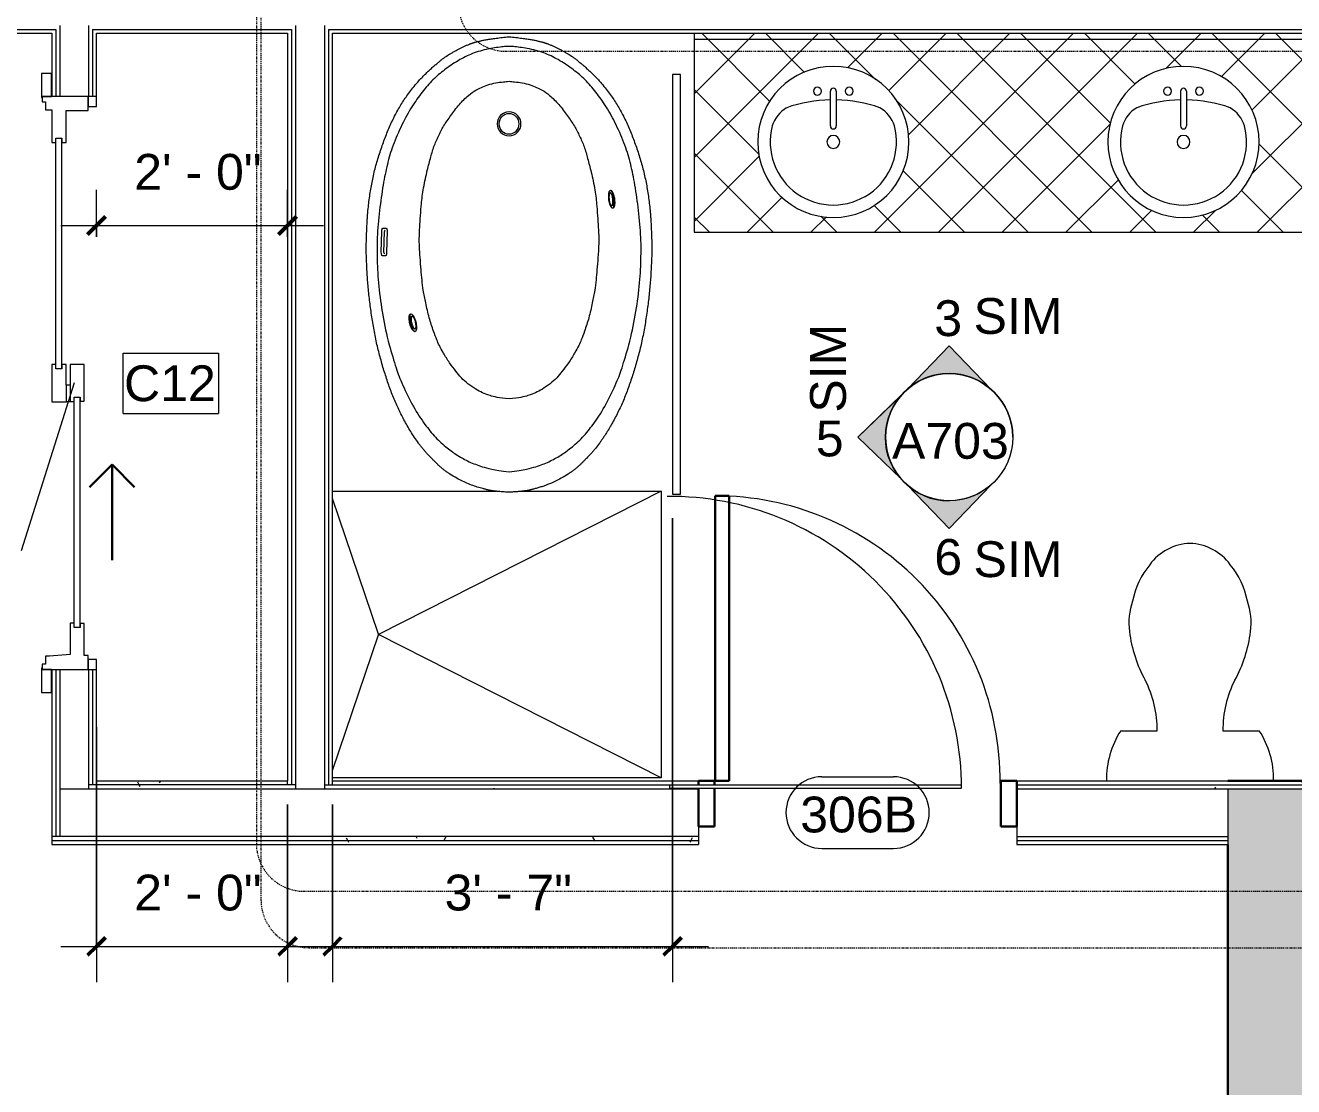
# Model space of a CAD drawing. Header units: inches. Extents: x -1176 to 1474, y -2632 to 978.
# Drawn here: x -168.4 to -9, y 217.8 to 351.2 of the extents above; entities that cross this region are included whole.
import ezdxf

# ---------------------------------------------------------------- set-up
doc = ezdxf.new("R2010")
doc.units = ezdxf.units.IN
doc.header["$MEASUREMENT"] = 0
doc.linetypes.add('Dash Dot 3_16_', pattern=[0.3125, 0.1875, -0.0625, 0, -0.0625])
for name, color, linetype, lineweight in [('A-ANNO-DIMS', 211, 'Continuous', 9), ('A-ANNO-DIMS-48', 211, 'Continuous', 9), ('A-ANNO-KEYN', 231, 'Continuous', 9), ('A-ANNO-SYMB', 150, 'Continuous', 9), ('A-DETL-GENF', 92, 'Continuous', 9), ('A-DOOR', 31, 'Continuous', 18), ('A-DOOR-FRAM', 31, 'Continuous', 30), ('A-DOOR-GLAZ', 31, 'Continuous', 9), ('A-DOOR-IDEN', 31, 'Continuous', 9), ('A-DOOR-OPNG', 31, 'Continuous', 30), ('A-GLAZ-CURT', 52, 'Continuous', 9), ('A-WALL', 113, 'Continuous', 18), ('A-WALL-PATT', 111, 'Continuous', 18), ('G-ANNO-SYMB', 111, 'Continuous', 9), ('I-WALL', 2, 'Continuous', 18), ('P-SANR-FIXT', 6, 'Continuous', 9), ('Q-CASE', 31, 'Continuous', 9)]:
    doc.layers.add(name, color=color, linetype=linetype, lineweight=lineweight)
doc.styles.add('Arial', font='arial.ttf', dxfattribs={"height": 4.5})
doc.styles.add('Swis721 Lt BT', font='swissl.ttf', dxfattribs={"height": 4.5})
doc.dimstyles.new('OTJ_-_3_32__Linear__1_2__Tolerance', dxfattribs={"dimscale": 12, "dimtxt": 4.748918, "dimasz": 0.1875, "dimexe": 0.375, "dimexo": 0.25, "dimgap": 0.25, "dimtad": 1, "dimdec": 1, "dimrnd": 0.5, "dimzin": 3, "dimdsep": 46, "dimlunit": 4, "dimtxsty": 'Swis721 Lt BT', "dimblk1": 'OBLIQUE', "dimblk2": 'OBLIQUE', "dimsah": 1, "dimcen": 0.09, "dimdle": 0.375, "dimazin": 0, "dimtfac": 1, "dimtdec": 4, "dimtix": 1, "dimtmove": 0, "dimatfit": 3, "dimfxl": 1, "dimtvp": 1, "dimfrac": 2, "dimtolj": 1, "dimtzin": 0, "dimarcsym": 2})
pattern_1 = [(0, (0, 0), (15.36, 3.84), [0.634, -10.886, 0.634, -10.886, -61.44]), (0, (0, 0), (15.36, 3.84), [-23.04, 0.634, -22.406, 0.634, -10.886, -26.88]), (0, (0, 0), (15.36, 3.84), [-57.6, 0.634, -7.046, 0.634, -18.566]), (120, (5.76, 1.92), (-11.005538, 11.38215), [0.634, -10.886, 0.634, -10.886, -61.44]), (120, (5.76, 1.92), (-11.005538, 11.38215), [-23.04, 0.634, -22.406, 0.634, -10.886, -26.88]), (120, (5.76, 1.92), (-11.005538, 11.38215), [-57.6, 0.634, -7.046, 0.634, -18.566]), (240, (7.68, 9.6), (-4.354462, -15.22215), [0.634, -10.886, 0.634, -10.886, -61.44]), (240, (7.68, 9.6), (-4.354462, -15.22215), [-23.04, 0.634, -22.406, 0.634, -10.886, -26.88]), (240, (7.68, 9.6), (-4.354462, -15.22215), [-57.6, 0.634, -7.046, 0.634, -18.566])]

# ---------------------------------------------------------------- blocks, each defined once
blk = doc.blocks.new('Door-Sliding-JELD-WEN-2_Panel-Stationary_Active-Wide_Stile-EpicVue - D6 6_ X 8_-8222146-3rd Floor Construction')
at = {"layer": 'A-DETL-GENF'}
for p, q in [((-35.86, 4.12), (-38.91, 4.12)), ((-38.91, 4.12), (-38.91, 2.86)), ((-36, 2.86), (-36, 4.04)), ((-36, 4.04), (-35.86, 4.04)), ((-35.34, 4.01), (-36, 4.01)), ((-36, 4.01), (-36, -1.74)), ((-35.86, 4.04), (-35.86, 4.12)), ((-35.34, 3.61), (-35.34, 4.01)), ((-34.34, 3.61), (-35.34, 3.61)), ((-34.34, 3.12), (-34.34, 3.61)), ((35.34, 3.61), (34.33, 3.61)), ((34.33, 3.61), (34.33, 2.8)), ((36, 4.01), (35.34, 4.01)), ((35.34, 4.01), (35.34, 3.61)), ((35.86, 4.12), (35.86, 4.04)), ((38.91, 4.12), (35.86, 4.12)), ((35.86, 4.04), (36, 4.04)), ((36, 4.04), (36, 2.86)), ((36, -1.74), (36, 4.01)), ((38.91, 2.86), (38.91, 4.12)), ((-38.91, 2.86), (-36, 2.86)), ((-34.11, 0.52), (-34.34, 3.12)), ((2.32, 2.8), (-2.37, 2.8)), ((-2.37, 2.8), (-2.37, 0.96)), ((1.78, 1.54), (1.78, 2.29)), ((1.78, 2.29), (2.32, 2.29)), ((2.32, 2.29), (2.32, 2.8)), ((30.2, 2.8), (30.2, 2.29)), ((34.33, 2.8), (30.2, 2.8)), ((30.2, 2.29), (30.75, 2.29)), ((30.75, 2.29), (30.75, 1.54)), ((36, 2.86), (38.91, 2.86)), ((-30.21, 0.52), (-34.11, 0.52)), ((-30.75, -0.74), (-30.75, 0.01)), ((-30.75, 0.01), (-30.21, 0.01)), ((-30.21, 0.01), (-30.21, 0.52)), ((-2.37, 0.96), (-2.32, 0.96)), ((-2.32, 1.01), (-2.32, 0.96)), ((-0.28, 1.01), (-2.32, 1.01)), ((-2.32, 0.96), (-2.32, 0.01)), ((-0.28, 0.52), (-2.32, 0.52)), ((-2.32, 0.01), (-1.78, 0.01)), ((-1.78, 0.01), (-1.78, -0.74)), ((-0.28, 0.52), (-0.28, 1.01)), ((-0.28, 1.01), (2.31, 1.01)), ((2.31, 0.52), (-0.28, 0.52)), ((2.31, 1.54), (1.78, 1.54)), ((2.31, 1.01), (2.31, 1.54)), ((2.31, -1.27), (2.31, 0.52)), ((30.75, 1.54), (30.21, 1.54)), ((30.21, 1.54), (30.21, 1.01)), ((30.21, 1.01), (34.25, 1.01)), ((34.25, 1.01), (34.25, -1.74)), ((-34.25, -1.74), (-34.25, -1.27)), ((-34.25, -1.27), (-30.22, -1.27)), ((-30.22, -0.74), (-30.75, -0.74)), ((-30.22, -1.27), (-30.22, -0.74)), ((-1.78, -0.74), (-2.31, -0.74)), ((-2.31, -0.74), (-2.31, -1.27)), ((-2.31, -1.27), (2.31, -1.27)), ((-36, -1.74), (-34.25, -1.74)), ((34.25, -1.74), (36, -1.74))]:
    blk.add_line(p, q, dxfattribs=at)
at = {"layer": 'A-DOOR-FRAM', "lineweight": 9}
for p, q in [((-34.75, -1.74), (-36, -1.74)), ((-36, -1.74), (-36, -2.81)), ((-36, -2.81), (-34.75, -2.81)), ((-34.75, -2.81), (-34.75, -1.74)), ((34.75, -1.74), (34.75, -2.81)), ((36, -1.74), (34.75, -1.74)), ((34.75, -2.81), (36, -2.81)), ((36, -2.81), (36, -1.74))]:
    blk.add_line(p, q, dxfattribs=at)
at = {"layer": 'A-DOOR-GLAZ'}
for p, q in [((1.78, 2.29), (30.75, 2.29)), ((-30.75, 0.01), (-1.78, 0.01)), ((1.78, 1.54), (30.75, 1.54)), ((-30.75, -0.74), (-1.78, -0.74))]:
    blk.add_line(p, q, dxfattribs=at)
at = {"layer": 'A-DOOR-OPNG'}
for p, q in [((-13.1, -1.92), (-10.27, -4.75)), ((-10.27, -4.75), (-22.27, -4.75)), ((-13.1, -7.58), (-10.27, -4.75))]:
    blk.add_line(p, q, dxfattribs=at)
blk = doc.blocks.new('Single Flush - D2 3_ X 8_-8439197-3rd Floor Construction')
at = {"layer": 'A-DOOR', "lineweight": 30}
for p, q in [((16.15625, -4), (17.90625, -4)), ((16.15625, -39.8125), (16.15625, -4)), ((17.90625, -4), (17.90625, -39.8125)), ((17.90625, -39.8125), (16.15625, -39.8125))]:
    blk.add_line(p, q, dxfattribs=at)
at = {"layer": 'A-DOOR', "lineweight": 9}
blk.add_arc((17.90625, -4), 35.8125, 179.5, 270, dxfattribs=at)
at = {"layer": 'A-DOOR-FRAM'}
for p, q in [((-20, 1.75), (-20, -4)), ((-20, 1.75), (-18, 1.75)), ((-18, 1.75), (-18, -4)), ((18.000004, 1.75), (18.000004, -3.0625)), ((18.000004, 1.75), (20.000004, 1.75)), ((20.000004, 1.75), (20.000004, -3.0625)), ((-20, -4), (-18, -4)), ((18.000004, -3.4375), (18.000004, -4)), ((18.000004, -4), (20.000004, -4)), ((20.000004, -3.4375), (20.000004, -4))]:
    blk.add_line(p, q, dxfattribs=at)
blk = doc.blocks.new('P-Toilet-Floor-3D - Floor Mount-V18-3rd Floor Construction')
at = {"layer": 'P-SANR-FIXT'}
for p, q in [((-8.7, 8.31), (-4.13, 8.31)), ((4.13, 8.31), (8.7, 8.31))]:
    blk.add_line(p, q, dxfattribs=at)
for centre, radius, start, end in [((0.18, 25.42), 6.45, 91.5969, 144.1622), ((-0.18, 25.42), 6.45, 35.8378, 88.4031), ((2.68, 22.72), 10.08, 140.0681, 169.0843), ((-2.68, 22.72), 10.08, 10.9157, 39.9319), ((0.88, 21.86), 8.56, 161.1064, 187.2133), ((-0.88, 21.86), 8.56, 352.7867, 18.8936), ((9.41, 22.94), 17.16, 187.2133, 208.7603), ((-9.41, 22.94), 17.16, 331.2397, 352.7867), ((-17.85, 8.46), 13.72, 359.3911, 27.0003), ((17.85, 8.46), 13.72, 152.9997, 180.6089), ((0.69, 2.25), 11.19, 147.1473, 181.0584), ((-0.69, 2.25), 11.19, 358.9416, 32.8527)]:
    blk.add_arc(centre, radius, start, end, dxfattribs=at)
blk = doc.blocks.new('CW-Single Glass Door - Type 1-8439199-3rd Floor Construction')
at = {"layer": 'A-DOOR'}
for p, q in [((-17.96875, -0.375), (-18.34375, -0.375)), ((-18.34375, -0.375), (-18.34375, -37.0625)), ((-17.96875, -37.0625), (-17.96875, -0.375)), ((-18.34375, -37.0625), (-17.96875, -37.0625))]:
    blk.add_line(p, q, dxfattribs=at)
at = {"layer": 'A-DOOR', "lineweight": 9}
blk.add_arc((-18.34375, -0.375), 36.6875, 270, 0.5, dxfattribs=at)
blk = doc.blocks.new('System Panel - Glazed-8165639-3rd Floor Construction')
at = {"layer": 'A-GLAZ-CURT', "lineweight": 18}
for p, q in [((26.38, -0.75), (-26.38, -0.75)), ((-26.38, -0.75), (-26.38, -1.75)), ((26.38, -1.75), (26.38, -0.75)), ((-26.38, -1.75), (26.38, -1.75))]:
    blk.add_line(p, q, dxfattribs=at)
blk = doc.blocks.new('Vanity Counter Top w Round Sink Hole - 24_ Depth-V22-3rd Floor Construction')
at = {"layer": 'Q-CASE'}
h = blk.add_hatch(dxfattribs=at)
h.set_pattern_fill('FP_11', color=256, style=0, pattern_type=2)
h.set_pattern_definition([(45, (32.101, -350.23), (-4.00647, 4.00647), []), (135, (32.101, -350.23), (-4.00647, -4.00647), [])])
h.paths.add_polyline_path([(-52.26, -25), (33.82, -25), (33.82, 0), (-52.26, 0), (-52.26, -24.17)], flags=0)
h.paths.add_polyline_path([(9.22, -23.15), (7.11, -22.91), (5.1, -22.21), (3.3, -21.07), (1.8, -19.57), (0.67, -17.77), (-0.04, -15.76), (-0.28, -13.65), (-0.04, -11.53), (0.67, -9.53), (1.8, -7.72), (3.3, -6.22), (5.1, -5.09), (7.11, -4.39), (9.22, -4.15), (11.34, -4.39), (13.35, -5.09), (15.15, -6.22), (16.65, -7.72), (17.78, -9.53), (18.49, -11.53), (18.72, -13.65), (18.49, -15.76), (17.78, -17.77), (16.65, -19.57), (15.15, -21.07), (13.35, -22.21), (11.34, -22.91)], flags=0)
h.paths.add_polyline_path([(-34.78, -23.15), (-36.89, -22.91), (-38.9, -22.21), (-40.7, -21.07), (-42.2, -19.57), (-43.33, -17.77), (-44.04, -15.76), (-44.28, -13.65), (-44.04, -11.53), (-43.33, -9.53), (-42.2, -7.72), (-40.7, -6.22), (-38.9, -5.09), (-36.89, -4.39), (-34.78, -4.15), (-32.66, -4.39), (-30.65, -5.09), (-28.85, -6.22), (-27.35, -7.72), (-26.22, -9.53), (-25.51, -11.53), (-25.28, -13.65), (-25.51, -15.76), (-26.22, -17.77), (-27.35, -19.57), (-28.85, -21.07), (-30.65, -22.21), (-32.66, -22.91)], flags=0)
for p, q in [((-52.26, 0), (-52.26, -25)), ((-52.26, -0.75), (33.82, -0.75)), ((-52.26, -25), (33.82, -25))]:
    blk.add_line(p, q, dxfattribs=at)
blk = doc.blocks.new('Sink Vanity-Round - 19_ x 19_-4918671-3rd Floor Construction')
at = {"layer": 'P-SANR-FIXT'}
for p, q in [((3.43, 9.73), (3.43, 5.36)), ((4.18, 9.73), (4.18, 5.36))]:
    blk.add_line(p, q, dxfattribs=at)
for centre, radius, start, end in [((3.81, 3.35), 9.5, 90, 270), ((3.81, 3.35), 9.5, 270, 90), ((1.81, 9.73), 0.5, 360, 180), ((1.81, 9.73), 0.5, 180, 360), ((3.81, 9.73), 0.375, 360, 180), ((5.81, 9.73), 0.5, 0, 180), ((5.81, 9.73), 0.5, 180, 360), ((3.81, -9.17), 17.81, 91.2067, 109.2086), ((3.81, -9.17), 17.81, 70.7914, 88.7933), ((0.05, 4.11), 4.12, 120.7927, 162.1904), ((7.56, 4.11), 4.12, 17.8096, 59.2073), ((3.81, 3.35), 7.93, 165.3071, 14.6929), ((3.81, 5.36), 0.375, 180, 360), ((3.81, 3.35), 0.812, 360, 180), ((3.81, 3.35), 0.813, 180, 360)]:
    blk.add_arc(centre, radius, start, end, dxfattribs=at)
blk = doc.blocks.new('downloadobjectfile_id_236f7131-f753-4b41-a4ac-6b6cf5932f67 - Bath tub-7335229-3rd Floor Construction')
at = {"layer": 'P-SANR-FIXT'}
for p, q in [((6.24, -12.4), (6.23, -12.33)), ((8.41, -11.78), (8.42, -11.84)), ((-4.58, -15.85), (-4.58, -15.48)), ((-4.21, -15.32), (-1.45, -15.38)), ((-1.52, -15.72), (-4.15, -15.66)), ((-1.09, -15.55), (-1.1, -15.94)), ((-1.53, -16.05), (-4.15, -15.99))]:
    blk.add_line(p, q, dxfattribs=at)
for centre, radius, start, end in [((-17.67, 0), 1.5, 0, 180), ((-17.67, 0), 1.5, 180, 0), ((-17.67, 0), 1.27, 360, 180), ((-17.67, 0), 1.27, 180, 360), ((-4.14, -15.3), 0.361, 238.436, 268.7436), ((-1.51, -15.36), 0.361, 268.7436, 299.0511)]:
    blk.add_arc(centre, radius, start, end, dxfattribs=at)
for points, knots in [([(-28.62, 0), (-28.59, 0.3), (-28.53, 0.87), (-28.45, 1.49), (-28.39, 1.94), (-28.35, 2.24), (-28.3, 2.53), (-28.26, 2.79), (-28.21, 3.04), (-28.17, 3.26), (-28.13, 3.46), (-28.08, 3.65), (-28.04, 3.83), (-28, 3.99), (-27.96, 4.14), (-27.92, 4.28), (-27.88, 4.41), (-27.84, 4.53), (-27.8, 4.65), (-27.77, 4.76), (-27.73, 4.86), (-27.68, 5), (-27.59, 5.22), (-27.47, 5.51), (-27.31, 5.84), (-27.14, 6.18), (-26.96, 6.54), (-26.76, 6.89), (-26.5, 7.35), (-26.26, 7.75), (-25.99, 8.13), (-25.77, 8.43), (-25.52, 8.74), (-25.23, 9.09), (-24.91, 9.46), (-24.56, 9.85), (-24.2, 10.24), (-23.83, 10.62), (-23.46, 10.98), (-22.97, 11.43), (-22.38, 11.94), (-21.69, 12.48), (-21.04, 12.95), (-20.4, 13.38), (-19.74, 13.78), (-19.02, 14.18), (-18.26, 14.57), (-17.23, 15.06), (-16.2, 15.47), (-15.14, 15.86), (-14.04, 16.24), (-12.63, 16.68), (-10.95, 17.1), (-9.25, 17.42), (-7.78, 17.63), (-6.7, 17.73), (-6.07, 17.79), (-5.42, 17.83), (-4.61, 17.87), (-3.67, 17.91), (-2.84, 17.93), (-2.14, 17.94), (-1.51, 17.94), (-0.86, 17.92), (-0.13, 17.89), (0.68, 17.85), (1.54, 17.8), (2.73, 17.71), (4.26, 17.56), (6.12, 17.32), (8, 17.02), (9.84, 16.66), (11.62, 16.21), (13.32, 15.72), (14.96, 15.19), (16.27, 14.71), (17.29, 14.29), (18.04, 13.95), (18.78, 13.59), (19.52, 13.21), (20.13, 12.86), (20.62, 12.58), (20.99, 12.35), (21.36, 12.12), (21.72, 11.88), (22.09, 11.64), (22.57, 11.3), (23.03, 10.94), (23.47, 10.57), (23.9, 10.19), (24.29, 9.81), (24.65, 9.45), (24.91, 9.19), (25.15, 8.95), (25.38, 8.7), (25.61, 8.44), (25.84, 8.15), (26.09, 7.81), (26.43, 7.3), (26.88, 6.57), (27.37, 5.6), (27.71, 4.76), (27.93, 4.11), (28.06, 3.71), (28.14, 3.41), (28.21, 3.18), (28.25, 3.01), (28.29, 2.87), (28.31, 2.76), (28.34, 2.65), (28.36, 2.55), (28.39, 2.44), (28.41, 2.33), (28.43, 2.2), (28.45, 2.07), (28.47, 1.94), (28.49, 1.79), (28.51, 1.62), (28.52, 1.45), (28.54, 1.26), (28.56, 1.05), (28.58, 0.81), (28.6, 0.48), (28.61, 0.2), (28.63, 0)], [-1, -1, -1, -1, -0.996951, -0.993902, -0.992378, -0.990854, -0.989329, -0.987805, -0.98628, -0.984756, -0.983232, -0.981707, -0.980183, -0.978659, -0.977134, -0.97561, -0.974085, -0.972561, -0.971037, -0.969512, -0.967988, -0.966463, -0.963415, -0.957317, -0.95122, -0.945122, -0.939024, -0.932927, -0.926829, -0.914634, -0.908537, -0.902439, -0.896341, -0.890244, -0.884146, -0.878049, -0.871951, -0.865854, -0.859756, -0.853659, -0.841463, -0.829268, -0.817073, -0.804878, -0.792683, -0.780488, -0.768293, -0.756098, -0.731707, -0.719512, -0.707317, -0.682927, -0.658537, -0.634146, -0.609756, -0.597561, -0.591463, -0.585366, -0.573171, -0.560976, -0.54878, -0.536585, -0.52439, -0.512195, -0.5, -0.487805, -0.47561, -0.463415, -0.439024, -0.414634, -0.390244, -0.365854, -0.341463, -0.317073, -0.292683, -0.268293, -0.256098, -0.243902, -0.231707, -0.219512, -0.207317, -0.20122, -0.195122, -0.189024, -0.182927, -0.176829, -0.170732, -0.158537, -0.152439, -0.146341, -0.134146, -0.128049, -0.121951, -0.115854, -0.109756, -0.103659, -0.097561, -0.091463, -0.085366, -0.073171, -0.060976, -0.04878, -0.042683, -0.036585, -0.033537, -0.030488, -0.027439, -0.025915, -0.02439, -0.022866, -0.021341, -0.019817, -0.018293, -0.016768, -0.015244, -0.01372, -0.012195, -0.010671, -0.009146, -0.007622, -0.006098, -0.004573, -0.003049, 0, 0, 0, 0]), ([(26.08, 0), (25.81, 1.98), (25.43, 3.41), (24.83, 5.05), (23.97, 6.54), (23.1, 7.78), (21.67, 9.36), (19.97, 10.69), (18.1, 11.95), (14.76, 13.58), (13.29, 14.12), (9.78, 15.19), (6.45, 15.9), (2.72, 16.42), (-0.55, 16.6), (-3.75, 16.6), (-7.17, 16.24), (-10.26, 15.8), (-12.92, 15.24), (-15.15, 14.56), (-17.98, 13.29), (-19.96, 12.16), (-21.88, 10.76), (-23.4, 9.44), (-24.61, 7.94), (-25.79, 6.2), (-26.63, 4.38), (-27.13, 2.64), (-27.39, 0.55), (-27.41, 0.17), (-27.41, 0)], [-5.618031, -5.618031, -5.618031, -5.618031, -5.472777, -5.335466, -5.197124, -5.048198, -4.886878, -4.704995, -4.479113, -4.269816, -4.020987, -3.781025, -3.479735, -3.189582, -2.904969, -2.629635, -2.35856, -2.100984, -1.8741, -1.647719, -1.433473, -1.217917, -1.032673, -0.857374, -0.689547, -0.522133, -0.357647, -0.193219, -0.073837, 0, 0, 0, 0]), ([(-9.3, 12.77), (-9.32, 12.79), (-9.32, 12.85), (-9.22, 12.96), (-8.92, 13.12), (-8.32, 13.25), (-7.77, 13.29), (-7.46, 13.26), (-7.31, 13.23), (-7.22, 13.2), (-7.15, 13.16), (-7.1, 13.12), (-7.08, 13.08), (-7.08, 13.05), (-7.08, 13.03)], [-1, -1, -1, -1, -0.923913, -0.847826, -0.695652, -0.521739, -0.347826, -0.26087, -0.217391, -0.173913, -0.130435, -0.086957, -0.043478, 0, 0, 0, 0]), ([(-7.08, 13.03), (-7.07, 13.01), (-7.07, 12.95), (-7.16, 12.83), (-7.47, 12.68), (-8.06, 12.54), (-8.61, 12.51), (-8.93, 12.54), (-9.07, 12.57), (-9.16, 12.6), (-9.23, 12.63), (-9.28, 12.67), (-9.31, 12.72), (-9.31, 12.75), (-9.3, 12.76)], [-1, -1, -1, -1, -0.923913, -0.847826, -0.695652, -0.521739, -0.347826, -0.26087, -0.217391, -0.173913, -0.130435, -0.086957, -0.043478, 0, 0, 0, 0]), ([(-7.08, 13.03), (-7.1, 13.07), (-7.17, 13.13), (-7.45, 13.21), (-7.92, 13.23), (-8.41, 13.17), (-8.76, 13.09), (-9, 13.01), (-9.14, 12.93), (-9.23, 12.88), (-9.28, 12.82), (-9.3, 12.78), (-9.3, 12.77)], [-1, -1, -1, -1, -0.888889, -0.777778, -0.555556, -0.444444, -0.333333, -0.222222, -0.166667, -0.111111, -0.055556, 0, 0, 0, 0]), ([(-9.3, 12.76), (-9.3, 12.8), (-9.24, 12.87), (-8.98, 13.03), (-8.54, 13.15), (-8.04, 13.21), (-7.68, 13.22), (-7.43, 13.19), (-7.27, 13.16), (-7.18, 13.12), (-7.11, 13.08), (-7.09, 13.05), (-7.08, 13.03)], [-1, -1, -1, -1, -0.888889, -0.777778, -0.555556, -0.444444, -0.333333, -0.222222, -0.166667, -0.111111, -0.055556, 0, 0, 0, 0]), ([(-8.99, 12.73), (-8.99, 12.74), (-8.99, 12.78), (-8.93, 12.85), (-8.75, 12.96), (-8.34, 13.06), (-7.93, 13.09), (-7.69, 13.08), (-7.57, 13.06), (-7.5, 13.04), (-7.44, 13.01), (-7.4, 12.99), (-7.38, 12.96), (-7.37, 12.93), (-7.38, 12.92)], [-1, -1, -1, -1, -0.931818, -0.863636, -0.727273, -0.545455, -0.363636, -0.272727, -0.227273, -0.181818, -0.136364, -0.090909, -0.045455, 0, 0, 0, 0]), ([(-7.38, 12.92), (-7.38, 12.94), (-7.42, 12.98), (-7.56, 13.04), (-7.89, 13.07), (-8.32, 13.03), (-8.6, 12.97), (-8.74, 12.92), (-8.82, 12.88), (-8.89, 12.84), (-8.95, 12.8), (-8.98, 12.76), (-8.99, 12.74), (-8.99, 12.73)], [-1, -1, -1, -1, -0.907895, -0.815789, -0.631579, -0.421053, -0.315789, -0.263158, -0.210526, -0.157895, -0.105263, -0.052632, 0, 0, 0, 0]), ([(-7.38, 12.92), (-7.38, 12.94), (-7.42, 12.98), (-7.56, 13.04), (-7.89, 13.08), (-8.32, 13.03), (-8.6, 12.97), (-8.74, 12.92), (-8.82, 12.88), (-8.89, 12.84), (-8.95, 12.8), (-8.98, 12.77), (-8.99, 12.74), (-8.99, 12.73)], [-1, -1, -1, -1, -0.907895, -0.815789, -0.631579, -0.421053, -0.315789, -0.263158, -0.210526, -0.157895, -0.105263, -0.052632, 0, 0, 0, 0]), ([(-8.99, 12.73), (-8.99, 12.71), (-8.98, 12.67), (-8.91, 12.62), (-8.7, 12.56), (-8.28, 12.55), (-7.87, 12.62), (-7.64, 12.69), (-7.53, 12.74), (-7.47, 12.78), (-7.42, 12.81), (-7.39, 12.85), (-7.37, 12.89), (-7.37, 12.91), (-7.38, 12.92)], [-1, -1, -1, -1, -0.931818, -0.863636, -0.727273, -0.545455, -0.363636, -0.272727, -0.227273, -0.181818, -0.136364, -0.090909, -0.045455, 0, 0, 0, 0]), ([(-23.03, 0), (-23, 0.26), (-22.94, 0.81), (-22.84, 1.69), (-22.59, 2.68), (-22.24, 3.5), (-21.9, 4.24), (-21.28, 5.13), (-20.02, 6.38), (-18.79, 7.24), (-17.34, 8.3), (-16.19, 8.83), (-14.78, 9.49), (-13.21, 9.91), (-11.69, 10.32), (-9.26, 10.84), (-7.46, 11.03), (-5.73, 11.15), (-4.35, 11.24), (-2.86, 11.31), (-0.86, 11.17), (0.6, 11.06), (1.97, 10.94), (3.28, 10.79), (4.84, 10.46), (6.69, 10.07), (8.26, 9.53), (9.49, 9.08), (10.13, 8.79), (11.18, 8.22), (12.38, 7.51), (13.41, 6.67), (14.26, 6.02), (14.98, 5.22), (15.69, 4.17), (16.13, 3.34), (16.48, 2.48), (16.8, 1.27), (16.89, 0)], [0, 0, 0, 0, 0.047345, 0.115723, 0.19351, 0.269307, 0.346639, 0.448626, 0.569535, 0.710585, 0.837412, 0.965834, 1.089275, 1.221504, 1.379424, 1.542502, 1.709853, 1.846586, 1.974575, 2.110229, 2.248047, 2.382573, 2.497843, 2.616873, 2.750285, 2.893499, 3.028519, 3.130561, 3.219517, 3.311092, 3.420073, 3.525267, 3.621606, 3.716304, 3.80775, 3.89499, 3.981678, 4.077503, 4.077503, 4.077503, 4.077503]), ([(28.63, 0), (28.62, -0.15), (28.6, -0.43), (28.58, -0.82), (28.55, -1.16), (28.52, -1.45), (28.5, -1.71), (28.47, -1.94), (28.44, -2.14), (28.41, -2.29), (28.39, -2.41), (28.37, -2.52), (28.35, -2.63), (28.32, -2.73), (28.3, -2.84), (28.26, -2.97), (28.22, -3.13), (28.16, -3.35), (28.05, -3.75), (27.86, -4.35), (27.58, -5.1), (27.25, -5.84), (26.83, -6.64), (26.43, -7.3), (26.09, -7.81), (25.84, -8.15), (25.61, -8.44), (25.38, -8.7), (25.15, -8.95), (24.91, -9.19), (24.65, -9.45), (24.29, -9.81), (23.9, -10.19), (23.47, -10.57), (23.14, -10.85), (22.8, -11.12), (22.33, -11.47), (21.73, -11.89), (20.99, -12.36), (20.26, -12.8), (19.27, -13.34), (18.04, -13.96), (16.54, -14.62), (14.96, -15.19), (13.32, -15.72), (11.62, -16.21), (9.84, -16.66), (8, -17.02), (6.12, -17.32), (4.26, -17.56), (2.73, -17.71), (1.54, -17.8), (0.68, -17.85), (-0.13, -17.89), (-0.86, -17.92), (-1.51, -17.94), (-2.14, -17.94), (-2.84, -17.93), (-3.67, -17.91), (-4.61, -17.87), (-5.42, -17.83), (-6.07, -17.79), (-6.7, -17.73), (-7.78, -17.63), (-9.25, -17.42), (-10.95, -17.1), (-12.63, -16.68), (-14.04, -16.24), (-15.14, -15.86), (-16.2, -15.47), (-17.23, -15.06), (-18.26, -14.57), (-19.02, -14.18), (-19.74, -13.78), (-20.4, -13.38), (-21.04, -12.95), (-21.69, -12.48), (-22.38, -11.94), (-22.97, -11.43), (-23.46, -10.98), (-23.83, -10.62), (-24.2, -10.24), (-24.56, -9.85), (-24.91, -9.46), (-25.23, -9.09), (-25.52, -8.74), (-25.77, -8.43), (-25.99, -8.13), (-26.26, -7.75), (-26.5, -7.35), (-26.76, -6.89), (-26.96, -6.54), (-27.14, -6.18), (-27.31, -5.84), (-27.47, -5.51), (-27.59, -5.22), (-27.68, -5), (-27.73, -4.86), (-27.77, -4.76), (-27.8, -4.65), (-27.84, -4.53), (-27.88, -4.41), (-27.92, -4.28), (-27.96, -4.14), (-28, -3.99), (-28.04, -3.83), (-28.08, -3.65), (-28.13, -3.46), (-28.17, -3.26), (-28.21, -3.04), (-28.26, -2.79), (-28.3, -2.53), (-28.35, -2.24), (-28.39, -1.94), (-28.45, -1.49), (-28.53, -0.87), (-28.59, -0.3), (-28.62, 0)], [-1, -1, -1, -1, -0.997713, -0.995427, -0.99314, -0.990854, -0.988567, -0.98628, -0.983994, -0.981707, -0.980564, -0.979421, -0.977134, -0.975991, -0.974848, -0.972561, -0.970274, -0.967988, -0.963415, -0.954268, -0.945122, -0.935976, -0.926829, -0.914634, -0.908537, -0.902439, -0.896341, -0.890244, -0.884146, -0.878049, -0.871951, -0.865854, -0.853659, -0.847561, -0.841463, -0.835366, -0.829268, -0.817073, -0.804878, -0.792683, -0.780488, -0.756098, -0.731707, -0.707317, -0.682927, -0.658537, -0.634146, -0.609756, -0.585366, -0.560976, -0.536585, -0.52439, -0.512195, -0.5, -0.487805, -0.47561, -0.463415, -0.45122, -0.439024, -0.426829, -0.414634, -0.408537, -0.402439, -0.390244, -0.365854, -0.341463, -0.317073, -0.292683, -0.280488, -0.268293, -0.243902, -0.231707, -0.219512, -0.207317, -0.195122, -0.182927, -0.170732, -0.158537, -0.146341, -0.140244, -0.134146, -0.128049, -0.121951, -0.115854, -0.109756, -0.103659, -0.097561, -0.091463, -0.085366, -0.073171, -0.067073, -0.060976, -0.054878, -0.04878, -0.042683, -0.036585, -0.033537, -0.032012, -0.030488, -0.028963, -0.027439, -0.025915, -0.02439, -0.022866, -0.021341, -0.019817, -0.018293, -0.016768, -0.015244, -0.01372, -0.012195, -0.010671, -0.009146, -0.007622, -0.006098, -0.003049, 0, 0, 0, 0]), ([(-27.41, 0), (-27.41, -0.17), (-27.39, -0.55), (-27.13, -2.64), (-26.63, -4.38), (-25.79, -6.2), (-24.61, -7.94), (-23.4, -9.44), (-21.88, -10.76), (-19.96, -12.16), (-17.98, -13.29), (-15.15, -14.56), (-12.92, -15.24), (-10.26, -15.8), (-7.17, -16.24), (-3.75, -16.6), (-0.55, -16.6), (2.72, -16.42), (6.45, -15.9), (9.78, -15.19), (13.29, -14.12), (14.76, -13.58), (18.1, -11.95), (19.97, -10.69), (21.67, -9.36), (23.1, -7.78), (23.97, -6.54), (24.83, -5.05), (25.43, -3.41), (25.81, -1.98), (26.08, 0)], [-5.618031, -5.618031, -5.618031, -5.618031, -5.544194, -5.424812, -5.260384, -5.095898, -4.928484, -4.760658, -4.585358, -4.400115, -4.184559, -3.970312, -3.743931, -3.517047, -3.259472, -2.988396, -2.713063, -2.428449, -2.138296, -1.837006, -1.597044, -1.348216, -1.138919, -0.913036, -0.731154, -0.569833, -0.420907, -0.282566, -0.145254, 0, 0, 0, 0]), ([(16.89, 0), (16.8, -1.27), (16.48, -2.48), (16.13, -3.34), (15.69, -4.17), (14.98, -5.22), (14.26, -6.02), (13.41, -6.67), (12.38, -7.51), (11.18, -8.22), (10.13, -8.79), (9.49, -9.08), (8.26, -9.53), (6.69, -10.07), (4.84, -10.46), (3.28, -10.79), (1.97, -10.94), (0.6, -11.06), (-0.86, -11.17), (-2.86, -11.31), (-4.35, -11.24), (-5.73, -11.15), (-7.46, -11.03), (-9.26, -10.84), (-11.69, -10.32), (-13.21, -9.91), (-14.78, -9.49), (-16.19, -8.83), (-17.34, -8.3), (-18.79, -7.24), (-20.02, -6.38), (-21.28, -5.13), (-21.9, -4.24), (-22.24, -3.5), (-22.59, -2.68), (-22.84, -1.69), (-22.94, -0.81), (-23, -0.26), (-23.03, 0)], [0, 0, 0, 0, 0.095825, 0.182513, 0.269753, 0.361199, 0.455897, 0.552236, 0.65743, 0.766411, 0.857986, 0.946942, 1.048984, 1.184003, 1.327218, 1.460629, 1.57966, 1.69493, 1.829456, 1.967274, 2.102928, 2.230917, 2.36765, 2.535001, 2.698079, 2.855999, 2.988228, 3.111669, 3.240091, 3.366918, 3.507968, 3.628876, 3.730864, 3.808196, 3.883993, 3.961779, 4.030158, 4.077503, 4.077503, 4.077503, 4.077503]), ([(6.23, -12.33), (6.21, -12.3), (6.23, -12.22), (6.4, -12.04), (6.76, -11.85), (7.21, -11.72), (7.55, -11.65), (7.82, -11.62), (8.01, -11.62), (8.14, -11.63), (8.24, -11.66), (8.32, -11.69), (8.38, -11.73), (8.4, -11.76), (8.41, -11.78)], [-1, -1, -1, -1, -0.9, -0.8, -0.6, -0.5, -0.4, -0.3, -0.25, -0.2, -0.15, -0.1, -0.05, 0, 0, 0, 0]), ([(8.41, -11.78), (8.42, -11.81), (8.4, -11.89), (8.24, -12.07), (7.88, -12.26), (7.42, -12.4), (7.07, -12.47), (6.8, -12.5), (6.61, -12.49), (6.49, -12.48), (6.39, -12.46), (6.31, -12.43), (6.25, -12.38), (6.23, -12.35), (6.23, -12.33)], [-1, -1, -1, -1, -0.9, -0.8, -0.6, -0.5, -0.4, -0.3, -0.25, -0.2, -0.15, -0.1, -0.05, 0, 0, 0, 0]), ([(6.23, -12.33), (6.24, -12.37), (6.29, -12.43), (6.54, -12.51), (6.96, -12.49), (7.42, -12.4), (7.76, -12.3), (8.01, -12.19), (8.17, -12.1), (8.27, -12.03), (8.34, -11.96), (8.39, -11.9), (8.41, -11.83), (8.41, -11.8), (8.41, -11.78)], [-1, -1, -1, -1, -0.9, -0.8, -0.6, -0.5, -0.4, -0.3, -0.25, -0.2, -0.15, -0.1, -0.05, 0, 0, 0, 0]), ([(8.42, -11.84), (8.43, -11.87), (8.42, -11.95), (8.25, -12.13), (7.89, -12.32), (7.45, -12.46), (7.1, -12.53), (6.83, -12.55), (6.64, -12.55), (6.51, -12.54), (6.41, -12.52), (6.33, -12.49), (6.27, -12.45), (6.25, -12.41), (6.24, -12.4)], [-1, -1, -1, -1, -0.9, -0.8, -0.6, -0.5, -0.4, -0.3, -0.25, -0.2, -0.15, -0.1, -0.05, 0, 0, 0, 0]), ([(8.09, -11.82), (8.09, -11.78), (8.05, -11.73), (7.83, -11.67), (7.43, -11.7), (7.01, -11.81), (6.77, -11.92), (6.67, -11.99), (6.6, -12.03), (6.55, -12.08), (6.52, -12.13), (6.51, -12.17), (6.51, -12.2), (6.52, -12.21)], [-1, -1, -1, -1, -0.880952, -0.761905, -0.571429, -0.380952, -0.285714, -0.238095, -0.190476, -0.142857, -0.095238, -0.047619, 0, 0, 0, 0]), ([(6.52, -12.21), (6.53, -12.23), (6.56, -12.27), (6.72, -12.32), (7.05, -12.32), (7.48, -12.23), (7.74, -12.12), (7.87, -12.06), (7.95, -12.01), (8.02, -11.96), (8.06, -11.91), (8.09, -11.86), (8.1, -11.83), (8.09, -11.82)], [-1, -1, -1, -1, -0.907895, -0.815789, -0.631579, -0.421053, -0.315789, -0.263158, -0.210526, -0.157895, -0.105263, -0.052632, 0, 0, 0, 0]), ([(8.09, -11.82), (8.11, -11.85), (8.09, -11.92), (7.93, -12.07), (7.56, -12.23), (7.14, -12.33), (6.88, -12.34), (6.75, -12.34), (6.67, -12.33), (6.61, -12.31), (6.56, -12.28), (6.53, -12.25), (6.52, -12.22), (6.52, -12.21)], [-1, -1, -1, -1, -0.880952, -0.761905, -0.571429, -0.380952, -0.285714, -0.238095, -0.190476, -0.142857, -0.095238, -0.047619, 0, 0, 0, 0]), ([(6.52, -12.21), (6.53, -12.23), (6.56, -12.27), (6.72, -12.32), (7.05, -12.32), (7.48, -12.23), (7.74, -12.12), (7.87, -12.06), (7.95, -12.01), (8.02, -11.96), (8.06, -11.91), (8.09, -11.86), (8.1, -11.83), (8.09, -11.82)], [-1, -1, -1, -1, -0.907895, -0.815789, -0.631579, -0.421053, -0.315789, -0.263158, -0.210526, -0.157895, -0.105263, -0.052632, 0, 0, 0, 0]), ([(-4.58, -15.48), (-4.57, -15.46), (-4.57, -15.45), (-4.56, -15.43), (-4.56, -15.43), (-4.56, -15.42), (-4.55, -15.42), (-4.55, -15.41), (-4.54, -15.4), (-4.53, -15.4), (-4.53, -15.39), (-4.52, -15.39), (-4.51, -15.38), (-4.5, -15.38), (-4.49, -15.37), (-4.48, -15.37), (-4.46, -15.36), (-4.44, -15.35), (-4.43, -15.35), (-4.41, -15.34), (-4.4, -15.34), (-4.38, -15.34), (-4.37, -15.33), (-4.34, -15.33), (-4.3, -15.32), (-4.26, -15.32), (-4.23, -15.32), (-4.21, -15.32)], [-1, -1, -1, -1, -0.958333, -0.942708, -0.916667, -0.895833, -0.875, -0.854167, -0.8125, -0.770833, -0.729167, -0.697917, -0.666667, -0.625, -0.583333, -0.541667, -0.5, -0.416667, -0.375, -0.333333, -0.291667, -0.25, -0.208333, -0.166667, -0.083333, -0.041667, 0, 0, 0, 0]), ([(-4.15, -15.99), (-4.18, -15.99), (-4.26, -15.98), (-4.35, -15.97), (-4.43, -15.95), (-4.49, -15.94), (-4.53, -15.92), (-4.56, -15.9), (-4.58, -15.87), (-4.58, -15.86), (-4.58, -15.85)], [-1, -1, -1, -1, -0.888889, -0.666667, -0.555556, -0.444444, -0.333333, -0.222222, -0.111111, 0, 0, 0, 0]), ([(-1.45, -15.38), (-1.43, -15.38), (-1.4, -15.38), (-1.36, -15.39), (-1.33, -15.39), (-1.31, -15.4), (-1.29, -15.4), (-1.27, -15.4), (-1.26, -15.41), (-1.24, -15.41), (-1.22, -15.42), (-1.2, -15.43), (-1.18, -15.44), (-1.17, -15.44), (-1.16, -15.45), (-1.15, -15.46), (-1.14, -15.46), (-1.13, -15.47), (-1.13, -15.47), (-1.12, -15.48), (-1.11, -15.49), (-1.11, -15.49), (-1.1, -15.5), (-1.1, -15.51), (-1.1, -15.51), (-1.09, -15.52), (-1.09, -15.54), (-1.09, -15.55)], [-1, -1, -1, -1, -0.958333, -0.916667, -0.875, -0.833333, -0.791667, -0.75, -0.708333, -0.666667, -0.583333, -0.5, -0.458333, -0.416667, -0.375, -0.333333, -0.302083, -0.270833, -0.229167, -0.1875, -0.145833, -0.125, -0.104167, -0.080729, -0.057292, -0.041667, 0, 0, 0, 0]), ([(-1.1, -15.94), (-1.1, -15.95), (-1.11, -15.96), (-1.15, -15.99), (-1.26, -16.03), (-1.42, -16.05), (-1.53, -16.05)], [-1, -1, -1, -1, -0.875, -0.75, -0.5, 0, 0, 0, 0])]:
    blk.add_open_spline(points, degree=3, knots=knots, dxfattribs=at)
blk = doc.blocks.new('Shower Floor - Shower Floor-V27-3rd Floor Construction')
at = {"layer": 'P-SANR-FIXT'}
for p, q in [((-17.91, -41.63), (-17.91, -0.3)), ((-17.01, -0.31), (0.07, -6.12)), ((0.12, -6.12), (17.19, -0.31)), ((18.09, -0.31), (18.09, -20.94)), ((-17.91, -41.63), (0.07, -6.17)), ((0.09, -6.12), (0.07, -6.12)), ((0.09, -6.12), (0.07, -6.17)), ((0.12, -6.12), (0.07, -6.12)), ((0.07, -6.12), (0.07, -6.17)), ((0.07, -6.17), (0.12, -6.17)), ((0.09, -6.12), (0.12, -6.12)), ((0.09, -6.12), (0.12, -6.17)), ((0.12, -6.17), (0.12, -6.12)), ((18.09, -41.63), (0.12, -6.17)), ((18.09, -24.08), (18.09, -41.63)), ((18.09, -41.63), (-17.91, -41.63))]:
    blk.add_line(p, q, dxfattribs=at)
blk = doc.blocks.new('Door Tag - Door Tag-41184-3rd Floor Construction')
at = {"layer": 'A-DOOR-IDEN'}
for p, q in [((-0.09375, 0.09375), (0.09375, 0.09375)), ((-0.09375, -0.09375), (0.09375, -0.09375))]:
    blk.add_line(p, q, dxfattribs=at)
for centre, start, end in [((-0.09375, 0), 90, 270), ((0.09375, 0), 270, 90)]:
    blk.add_arc(centre, 0.09375, start, end, dxfattribs=at)
blk = doc.blocks.new('Elevation - Filled Arrow 2-347888-3rd Floor Construction')
at = {"layer": 'G-ANNO-SYMB'}
blk.add_circle((0, 0), 0.1664, dxfattribs=at)
blk = doc.blocks.new('Elevation - Filled Arrow-151867-3rd Floor Construction')
at = {"layer": 'G-ANNO-SYMB'}
h = blk.add_hatch(color=256, dxfattribs=at)
edge = h.paths.add_edge_path(flags=0)
edge.add_line((0, 0.2393), (0.1103, 0.1247))
edge.add_arc((-0.0002, -0.0002), 0.1667, 48.498, 130.5571)
edge.add_line((-0.1085, 0.1265), (0, 0.2393))
for p, q in [((0, 0.2393), (-0.1085, 0.1265)), ((-0.1084, 0.1266), (0, 0.2393)), ((0, 0.2393), (-0.1084, 0.1266)), ((0, 0.2393), (0.11, 0.1249)), ((0.1103, 0.1247), (0, 0.2393))]:
    blk.add_line(p, q, dxfattribs=at)
blk.add_arc((-0.0002, -0.0002), 0.1667, 48.498, 130.5571, dxfattribs=at)
blk.add_ellipse((-0.0002, -0.0001), major_axis=(-0.1667, 0), ratio=0.999376, start_param=3.141593, end_param=6.283185, dxfattribs=at)
blk = doc.blocks.new('DIMBLOCK17-3rd Floor Construction')
at = {"layer": 'A-ANNO-DIMS-48'}
for p, q in [((-159.45, 263.01), (-159.45, 230.98)), ((-159.45, 235.48), (-159.45, 263.01)), ((-135.45, 253.29), (-135.45, 230.98)), ((-135.45, 235.48), (-135.45, 253.29)), ((-163.95, 235.48), (-130.95, 235.48))]:
    blk.add_line(p, q, dxfattribs=at)
at = {"layer": 'A-ANNO-DIMS-48', "lineweight": 50}
for p, q in [((-159.45, 235.48), (-158.32, 236.61)), ((-135.45, 235.48), (-134.32, 236.61)), ((-159.45, 235.48), (-160.57, 234.36)), ((-135.45, 235.48), (-136.57, 234.36))]:
    blk.add_line(p, q, dxfattribs=at)
at = {"layer": 'A-ANNO-DIMS-48', "color": 0, "insert": (-154.72, 244.49), "char_height": 4.5, "width": 17.4579, "attachment_point": 1, "line_spacing_factor": 1.005062, "style": 'Swis721 Lt BT'}
blk.add_mtext('2\' - 0"', dxfattribs=at)
blk = doc.blocks.new('_Oblique')
at = {"color": 0, "linetype": 'ByBlock', "lineweight": -2}
blk.add_line((-0.5, -0.5), (0.5, 0.5), dxfattribs=at)
blk = doc.blocks.new('DIMBLOCK18-3rd Floor Construction')
at = {"layer": 'A-ANNO-DIMS-48'}
for p, q in [((-87.07, 289.29), (-87.07, 230.98)), ((-87.07, 235.48), (-87.07, 289.29)), ((-129.82, 253.29), (-129.82, 230.98)), ((-129.82, 235.48), (-129.82, 253.29)), ((-134.32, 235.48), (-82.57, 235.48))]:
    blk.add_line(p, q, dxfattribs=at)
at = {"layer": 'A-ANNO-DIMS-48', "lineweight": 50}
for p, q in [((-129.82, 235.48), (-128.7, 236.61)), ((-87.07, 235.48), (-85.95, 236.61)), ((-129.82, 235.48), (-130.95, 234.36)), ((-87.07, 235.48), (-88.2, 234.36))]:
    blk.add_line(p, q, dxfattribs=at)
at = {"layer": 'A-ANNO-DIMS-48', "color": 0, "insert": (-115.72, 244.49), "char_height": 4.5, "width": 17.4579, "attachment_point": 1, "line_spacing_factor": 1.005062, "style": 'Swis721 Lt BT'}
blk.add_mtext('3\' - 7"', dxfattribs=at)
blk = doc.blocks.new('DIMBLOCK53-3rd Floor Construction')
at = {"layer": 'A-ANNO-DIMS-48'}
for p, q in [((-159.45, 324.66), (-159.45, 330.56)), ((-135.45, 324.66), (-135.45, 330.56)), ((-163.95, 326.06), (-130.95, 326.06)), ((-159.45, 326.06), (-159.45, 324.66)), ((-135.45, 326.06), (-135.45, 324.66))]:
    blk.add_line(p, q, dxfattribs=at)
at = {"layer": 'A-ANNO-DIMS-48', "lineweight": 50}
for p, q in [((-159.45, 326.06), (-158.32, 327.19)), ((-135.45, 326.06), (-134.32, 327.19)), ((-159.45, 326.06), (-160.57, 324.94)), ((-135.45, 326.06), (-136.57, 324.94))]:
    blk.add_line(p, q, dxfattribs=at)
at = {"layer": 'A-ANNO-DIMS-48', "color": 0, "insert": (-154.72, 335.07), "char_height": 4.5, "width": 17.4579, "attachment_point": 1, "line_spacing_factor": 1.005062, "style": 'Swis721 Lt BT'}
blk.add_mtext('2\' - 0"', dxfattribs=at)
blk = doc.blocks.new('Keynote Tag - Keynote Number - Boxed-135510-3rd Floor Construction')
at = {"layer": 'A-ANNO-KEYN'}
for p, q in [((-0.125, -0.0792), (-0.125, 0.0781)), ((-0.125, 0.0781), (0.125, 0.0781)), ((0.125, 0.0781), (0.125, -0.0792)), ((-0.125, -0.0792), (0.125, -0.0792))]:
    blk.add_line(p, q, dxfattribs=at)

msp = doc.modelspace()

# ---------------------------------------------------------------- hatches: boundary and pattern name
at = {"layer": 'A-WALL-PATT', "lineweight": 9}
h = msp.add_hatch(dxfattribs=at)
h.set_pattern_fill('FP_1', color=256, style=0, pattern_type=2)
h.set_pattern_definition(pattern_1)
h.paths.add_polyline_path([(-83.82, 255.29), (-83.82, 255.35), (-87.45, 255.35), (-87.45, 255.72), (-83.82, 255.72), (-83.82, 255.79), (-130.82, 255.79), (-130.82, 255.29), (-88.43, 255.29)], flags=0)
h.paths.add_polyline_path([(-22.28, 255.29), (-22.28, 255.79), (-43.82, 255.79), (-43.82, 255.29)], flags=0)
h.paths.add_polyline_path([(-144.5, 255.29), (-134.45, 255.29), (-134.45, 255.79), (-160.45, 255.79), (-160.45, 255.29)], flags=0)
h = msp.add_hatch(dxfattribs=at)
h.set_pattern_fill('FP_1', color=256, style=0, pattern_type=2)
h.set_pattern_definition(pattern_1)
h.paths.add_polyline_path([(-43.82, 255.79), (-22.28, 255.79), (-22.28, 256.29), (-43.82, 256.29)], flags=0)
h.paths.add_polyline_path([(-135.45, 255.79), (-135.45, 256.29), (-159.45, 256.29), (-159.45, 255.79), (-144.5, 255.79)], flags=0)
h.paths.add_polyline_path([(-129.82, 255.79), (-83.82, 255.79), (-83.82, 256.29), (-129.82, 256.29)], flags=0)
h = msp.add_hatch(dxfattribs=at)
h.set_pattern_fill('FP_1', color=256, style=0, pattern_type=2)
h.set_pattern_definition(pattern_1)
h.paths.add_polyline_path([(1.72, 255.79), (1.72, 256.29), (-22.28, 256.29), (-22.28, 255.79), (-13.67, 255.79)], flags=0)
h = msp.add_hatch(dxfattribs=at)
h.set_pattern_fill('FP_1', color=256, style=0, pattern_type=2)
h.set_pattern_definition(pattern_1)
h.paths.add_polyline_path([(-17.28, 255.29), (1.72, 255.29), (1.72, 255.79), (-22.28, 255.79), (-22.28, 255.29)], flags=0)
at = {"layer": 'A-WALL-PATT'}
msp.add_hatch(color=250, dxfattribs=at).paths.add_polyline_path([(-16.28, 164.21), (1.72, 164.21), (1.72, 255.29), (-17.28, 255.29), (-17.28, 164.21), (-16.78, 164.21)], flags=0)
at = {"layer": 'A-WALL-PATT', "lineweight": 9}
h = msp.add_hatch(dxfattribs=at)
h.set_pattern_fill('FP_1', color=256, style=0, pattern_type=2)
h.set_pattern_definition(pattern_1)
h.paths.add_polyline_path([(-22.28, 248.79), (-22.28, 249.29), (-43.82, 249.29), (-43.82, 248.79)], flags=0)
h.paths.add_polyline_path([(-165.07, 248.79), (-83.82, 248.79), (-83.82, 249.29), (-165.07, 249.29)], flags=0)
h = msp.add_hatch(dxfattribs=at)
h.set_pattern_fill('FP_1', color=256, style=0, pattern_type=2)
h.set_pattern_definition(pattern_1)
h.paths.add_polyline_path([(-43.82, 248.29), (-22.28, 248.29), (-22.28, 248.79), (-43.82, 248.79)], flags=0)
h.paths.add_polyline_path([(-83.82, 248.29), (-83.82, 248.79), (-165.07, 248.79), (-165.07, 248.29), (-88.43, 248.29)], flags=0)

# ---------------------------------------------------------------- linework, layer by layer
at = {"layer": 'A-ANNO-SYMB', "linetype": 'Dash Dot 3_16_'}
for p, q in [((-139.37, 356.48), (-139.37, 248.4)), ((-138.79, 354.09), (-138.79, 241.31)), ((-107.99, 347.97), (17.24, 347.97)), ((-133.37, 242.4), (18.62, 242.4)), ((-132.79, 235.31), (17.24, 235.31))]:
    msp.add_line(p, q, dxfattribs=at)
for centre in [(-107.99, 353.97), (-133.37, 248.4), (-132.79, 241.31)]:
    msp.add_arc(centre, 6, 180, 270, dxfattribs=at)
at = {"layer": 'A-DOOR-IDEN'}
msp.add_line((-162.26, 306.29), (-168.93, 285.21), dxfattribs=at)
at = {"layer": 'A-WALL'}
for p, q in [((-268.08, 350.73), (-164.57, 350.73)), ((-164.57, 350.73), (-164.57, 342.29)), ((-164.07, 351.23), (-164.07, 342.29)), ((-160.45, 351.23), (-160.45, 342.29)), ((-159.95, 350.73), (-159.95, 342.29)), ((-159.95, 350.73), (-134.95, 350.73)), ((-134.95, 350.73), (-134.95, 255.79)), ((-134.45, 351.23), (-134.45, 255.29)), ((-130.82, 351.23), (-130.82, 255.29)), ((-130.32, 350.73), (-130.32, 255.79)), ((-130.32, 350.73), (1.72, 350.73)), ((-164.57, 270.29), (-164.57, 249.29)), ((-164.07, 270.29), (-164.07, 249.29)), ((-160.45, 270.29), (-160.45, 255.29)), ((-159.95, 270.29), (-159.95, 255.79)), ((-164.07, 255.29), (-83.82, 255.29)), ((-135.45, 255.79), (-160.45, 255.79)), ((-159.45, 255.79), (-159.45, 256.29)), ((-135.45, 255.79), (-135.45, 256.29)), ((-134.45, 255.79), (-135.45, 255.79)), ((-130.82, 255.79), (-83.82, 255.79)), ((-129.82, 255.79), (-129.82, 256.29)), ((-43.82, 255.79), (1.72, 255.79)), ((-43.82, 255.29), (1.72, 255.29)), ((-17.28, 255.29), (-17.28, 248.29)), ((-83.82, 249.29), (-165.07, 249.29)), ((-165.07, 248.79), (-83.82, 248.79)), ((-43.82, 249.29), (-17.28, 249.29)), ((-43.82, 248.79), (-17.28, 248.79))]:
    msp.add_line(p, q, dxfattribs=at)
at = {"layer": 'A-WALL', "color": 8, "lineweight": 30}
for p, q in [((-17.28, 256.29), (1.72, 256.29)), ((-17.28, 164.21), (-17.28, 248.29))]:
    msp.add_line(p, q, dxfattribs=at)
at = {"layer": 'I-WALL'}
for p, q in [((-213.07, 350.23), (-165.07, 350.23)), ((-165.07, 350.23), (-165.07, 342.29)), ((-159.45, 342.29), (-159.45, 350.23)), ((-159.45, 350.23), (-135.45, 350.23)), ((-135.45, 350.23), (-135.45, 256.29)), ((-129.82, 256.29), (-129.82, 350.23)), ((-129.82, 350.23), (1.72, 350.23)), ((-165.07, 270.29), (-165.07, 248.29)), ((-159.45, 256.29), (-159.45, 270.29)), ((-159.45, 256.29), (-135.45, 256.29)), ((-129.82, 256.29), (-83.82, 256.29)), ((-83.82, 256.29), (-83.82, 255.72)), ((-83.82, 255.35), (-83.82, 248.29)), ((-43.82, 256.29), (-17.28, 256.29)), ((-43.82, 256.29), (-43.82, 248.29)), ((-165.07, 248.29), (-83.82, 248.29)), ((-43.82, 248.29), (-17.28, 248.29))]:
    msp.add_line(p, q, dxfattribs=at)

# ---------------------------------------------------------------- block references
at = {"layer": 'A-ANNO-KEYN', "xscale": 47.99999999999997, "yscale": 47.99999999999997, "zscale": 47.99999999999997}
msp.add_blockref('Keynote Tag - Keynote Number - Boxed-135510-3rd Floor Construction', (-150.11, 306.27), dxfattribs=at)
at = {"layer": 'A-DOOR'}
for name, p, rotation in [('Door-Sliding-JELD-WEN-2_Panel-Stationary_Active-Wide_Stile-EpicVue - D6 6_ X 8_-8222146-3rd Floor Construction', (-162.26, 306.29), 89.99999999999991), ('CW-Single Glass Door - Type 1-8439199-3rd Floor Construction', (-87.82, 273.69), 89.99999999999966), ('Single Flush - D2 3_ X 8_-8439197-3rd Floor Construction', (-63.82, 252.29), 180)]:
    msp.add_blockref(name, p, dxfattribs=dict(at, rotation=rotation))
at = {"layer": 'A-DOOR-IDEN', "xscale": 47.99999999999997, "yscale": 47.99999999999997, "zscale": 47.99999999999997}
msp.add_blockref('Door Tag - Door Tag-41184-3rd Floor Construction', (-63.82, 252.29), dxfattribs=at)
at = {"layer": 'A-GLAZ-CURT', "rotation": 89.99999999999966}
msp.add_blockref('System Panel - Glazed-8165639-3rd Floor Construction', (-87.82, 318.67), dxfattribs=at)
at = {"layer": 'G-ANNO-SYMB', "xscale": 47.99999999999997, "yscale": 47.99999999999997, "zscale": 47.99999999999997}
for name in ['Elevation - Filled Arrow-151867-3rd Floor Construction', 'Elevation - Filled Arrow 2-347888-3rd Floor Construction']:
    msp.add_blockref(name, (-52.32, 299.48), dxfattribs=at)
at = {"layer": 'G-ANNO-SYMB', "xscale": 47.99999999999997, "yscale": 47.99999999999997, "zscale": 47.99999999999997, "rotation": 89.9999999999999}
msp.add_blockref('Elevation - Filled Arrow-151867-3rd Floor Construction', (-52.32, 299.48), dxfattribs=at)
at = {"layer": 'G-ANNO-SYMB', "extrusion": (0, 0, -1), "xscale": 47.99999999999997, "yscale": 47.99999999999997, "zscale": 47.99999999999997, "rotation": 180}
msp.add_blockref('Elevation - Filled Arrow-151867-3rd Floor Construction', (52.32, 299.48), dxfattribs=at)
at = {"layer": 'P-SANR-FIXT'}
for name, p, rotation in [('downloadobjectfile_id_236f7131-f753-4b41-a4ac-6b6cf5932f67 - Bath tub-7335229-3rd Floor Construction', (-107.62, 321.18), 269.9999999999994), ('Shower Floor - Shower Floor-V27-3rd Floor Construction', (-130.13, 274.58), 89.99999999999942)]:
    msp.add_blockref(name, p, dxfattribs=dict(at, rotation=rotation))
for name, p in [('Sink Vanity-Round - 19_ x 19_-4918671-3rd Floor Construction', (-70.68, 333.23)), ('Sink Vanity-Round - 19_ x 19_-4918671-3rd Floor Construction', (-26.68, 333.23)), ('P-Toilet-Floor-3D - Floor Mount-V18-3rd Floor Construction', (-22.05, 254.25))]:
    msp.add_blockref(name, p, dxfattribs=at)
at = {"layer": 'Q-CASE'}
msp.add_blockref('Vanity Counter Top w Round Sink Hole - 24_ Depth-V22-3rd Floor Construction', (-32.1, 350.23), dxfattribs=at)

# ---------------------------------------------------------------- texts
at = {"layer": 'A-ANNO-KEYN', "insert": (-156, 308.5), "char_height": 4.5, "width": 14.0895, "attachment_point": 1, "style": 'Arial'}
msp.add_mtext('C12', dxfattribs=at)
at = {"layer": 'A-DOOR-IDEN', "insert": (-71.03, 254.3), "char_height": 4.5, "width": 17.271, "attachment_point": 1, "style": 'Swis721 Lt BT'}
msp.add_mtext('306B', dxfattribs=at)
at = {"layer": 'G-ANNO-SYMB', "char_height": 4.5, "attachment_point": 1}
for s, insert, width, style in [('3', (-54.18, 316.68), 4.0905, 'Swis721 Lt BT'), ('SIM', (-49.25, 316.96), 12.8775, 'Swis721 Lt BT'), ('5', (-69.07, 301.56), 4.0905, 'Swis721 Lt BT'), ('A703', (-59.5, 301.26), 17.877, 'Arial'), ('6', (-54.18, 286.67), 4.0905, 'Swis721 Lt BT'), ('SIM', (-49.25, 286.39), 12.8775, 'Swis721 Lt BT')]:
    msp.add_mtext(s, dxfattribs=dict(at, insert=insert, width=width, style=style))
at = {"layer": 'G-ANNO-SYMB', "insert": (-69.79, 302.55), "char_height": 4.5, "width": 12.8775, "attachment_point": 1, "rotation": 90, "style": 'Swis721 Lt BT'}
msp.add_mtext('SIM', dxfattribs=at)

# ---------------------------------------------------------------- dimensions: what is measured, and where the dimension line sits
at = {"layer": 'A-ANNO-DIMS'}
for base, p1, p2, override, picture, middle in [((-135.45, 326.06), (-159.45, 327.66), (-135.45, 327.66), {"dimpost": '<>', "dimfxl": 24}, 'DIMBLOCK53-3rd Floor Construction', (-147.45, 331.38)), ((-87.07068544, 235.48178694), (-129.82068544, 256.28724766), (-87.07068544, 292.28724766), {"dimpost": '<>', "dimfxl": 55.888841}, 'DIMBLOCK18-3rd Floor Construction', (-108.44568544, 240.79441423)), ((-135.45, 235.48), (-159.45, 266.01), (-135.45, 256.29), {"dimpost": '<>', "dimfxl": 25.893128}, 'DIMBLOCK17-3rd Floor Construction', (-147.45, 240.79))]:
    dim = msp.add_linear_dim(base=base, p1=p1, p2=p2, dimstyle='OTJ_-_3_32__Linear__1_2__Tolerance', override=override, dxfattribs=at)
    dim.commit()
    dim.dimension.update_dxf_attribs({"geometry": picture, "text_midpoint": middle})

doc.saveas('drawing.dxf')
